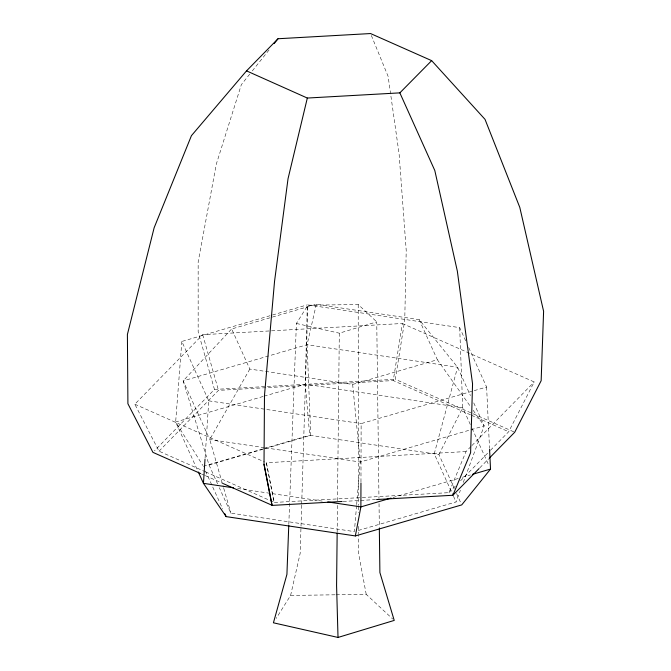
<?xml version="1.0" encoding="UTF-8"?>
<svg xmlns="http://www.w3.org/2000/svg" width="671" height="671" viewBox="0 0 671 671"><rect width="100%" height="100%" fill="white"/><g stroke="black" fill="none" stroke-linecap="round" stroke-linejoin="round"><path stroke-width="0.5" stroke-dasharray="3.35 2.52" d="M360.964 481.912L361.132 423.619L486.601 387.024L468.66 347.427M337.161 532.229L337.454 504.995M337.496 500.801L339.308 333.185L376.75 321.862L378.964 498.394M465.666 340.834L459.685 327.633L307.301 304.844L305.28 384.173L309.7 435.219L438.909 454.544L454.41 488.748M301.665 505.171L300.172 553.323L290.61 595.437L276.2 618.385M301.698 504.122L307.855 305.23L358.213 304.533L376.75 321.862M288.815 524.21L296.397 323.456L307.855 305.23M205.066 458.276L208.748 400.83L181.833 341.447L307.301 304.844M181.833 341.447L175.651 421.992L197.467 470.128M356.569 505.649L354.372 531.608L230.858 513.139L219.308 487.658M356.653 504.609L360.252 462.025L352.661 384.441L249.813 369.058L231.646 328.975L316.326 304.265L419.182 319.648L457.588 367.23L470.455 395.605M470.514 414.821L393.256 380.566L402.382 323.497L202.717 334.695L134.821 404.21L159.019 451.189L204.697 471.487M513.76 431.814L395.311 379.291L404.747 320.243L406.215 250.375L399.102 153.894L390.757 94.997M316.326 304.265L307.092 344.718L310.74 435.336L209.042 465.003L183.175 380.868L231.646 328.975M358.356 530.451L456.062 501.942L460.39 490.241M463.275 482.441L484.168 425.884L473.021 401.283M466.035 451.549L266.37 462.747L274.12 502.453L448.916 492.657L466.035 451.549L471.168 446.316M438.909 454.544L462.713 407.716L459.685 327.633M490.451 450.308L508.668 431.738L534.217 381.95L402.382 323.497M249.813 369.058L209.755 439.522L223.443 487.272M249.721 74.162L241.359 84.621L216.305 164.143L198.155 262.042L198.163 331.835L214.46 389.432L154.414 450.87M252.296 70.941L269.667 49.201M159.019 451.189L218.469 390.363L393.256 380.566M471.898 445.561L534.217 381.95M448.916 492.657L455.475 485.963M460.574 480.763L489.721 451.055M479.807 467.83L488.53 458.93M263.074 396.486L175.651 421.992L202.768 465.372M264.08 396.192L305.28 384.173L462.713 407.716L470.413 424.709M352.661 384.441L437.349 359.731L470.363 406.374M203.321 466.253L262.537 448.983M263.535 448.689L309.7 435.219M393.047 497.513L458.36 478.457M462.378 477.282L470.421 474.942M214.46 389.432L395.311 379.291M343.124 501.422L375.534 499.601M290.61 595.437L335.148 594.8M336.179 594.783L366.215 594.347L392.703 619.006M208.748 400.83L361.132 423.619M264.391 447.691L209.755 439.522L183.175 380.868L307.092 344.718L457.588 367.23L434.246 453.806L453.068 495.341M265.422 447.842L360.252 462.025L484.168 425.884L472.77 409.771M237.635 488.454L324.638 501.472M296.397 323.456L339.308 333.185M471.47 415.24L508.668 431.738M134.821 404.21L264.458 461.9M205.645 471.906L274.162 502.344L266.37 462.747M201.552 473.961L204.412 475.227M205.368 475.655L223.477 483.699M472.124 428.484L488.807 465.297M419.182 319.648L437.349 359.731M456.557 493.495L460.868 502.998M453.495 496.28L456.062 501.942M209.042 465.003L217.597 483.883M205.477 471.008L222.697 509.012M371.34 35.454L388.123 76.393L390.606 93.965M223.728 488.27L230.858 513.139M202.717 334.695L218.469 390.363M366.215 594.347L358.423 552.51L358.406 534.72M486.601 387.024L489.528 448.303M379.031 503.619L379.333 527.641M358.213 304.533L358.381 505.422M358.381 506.471L358.389 512.745M358.398 526.349L358.406 533.671"/><path stroke-width="1.01" d="M360.964 482.952L360.889 506.89L355.345 535.936L226.144 516.611L203.456 483.346L198.322 472.015M342.084 501.48L272.04 505.406L264.013 464.324L264.483 395.479L274.54 281.375L288.035 178.729L307.326 98.05L399.857 92.866L431.654 60.642L485.024 119.363L519.799 207.414L543.602 311.285L541.153 380.725L514.716 432.233L489.26 458.192M337.152 533.277L336.582 585.666L338.016 637.45L273.424 622.797L286.92 574.401L288.773 525.259M204.999 459.325L203.456 483.346L233.491 487.834M376.582 499.543L452.891 495.265L470.606 452.74L472.552 383.812L457.337 271.126L434.8 170.501L399.857 92.866M274.171 43.565L278.029 38.742L370.56 33.55L431.654 60.642M489.578 449.344L490.518 469.079L461.723 504.902L355.345 535.936M278.029 38.742L246.525 70.874L191.428 135.676L154.137 227.771L127.398 334.477L127.909 403.749L152.946 452.363L200.604 473.533M452.891 495.265L479.077 468.568M338.016 637.45L394.221 620.415L379.895 572.556L379.341 528.689M391.034 498.092L360.889 506.89L327.75 501.933M472.426 474.355L490.518 469.079M223.477 483.699L272.082 505.297L264.013 464.324M246.525 70.874L307.326 98.05M224.852 513.76L226.144 516.611"/></g></svg>
